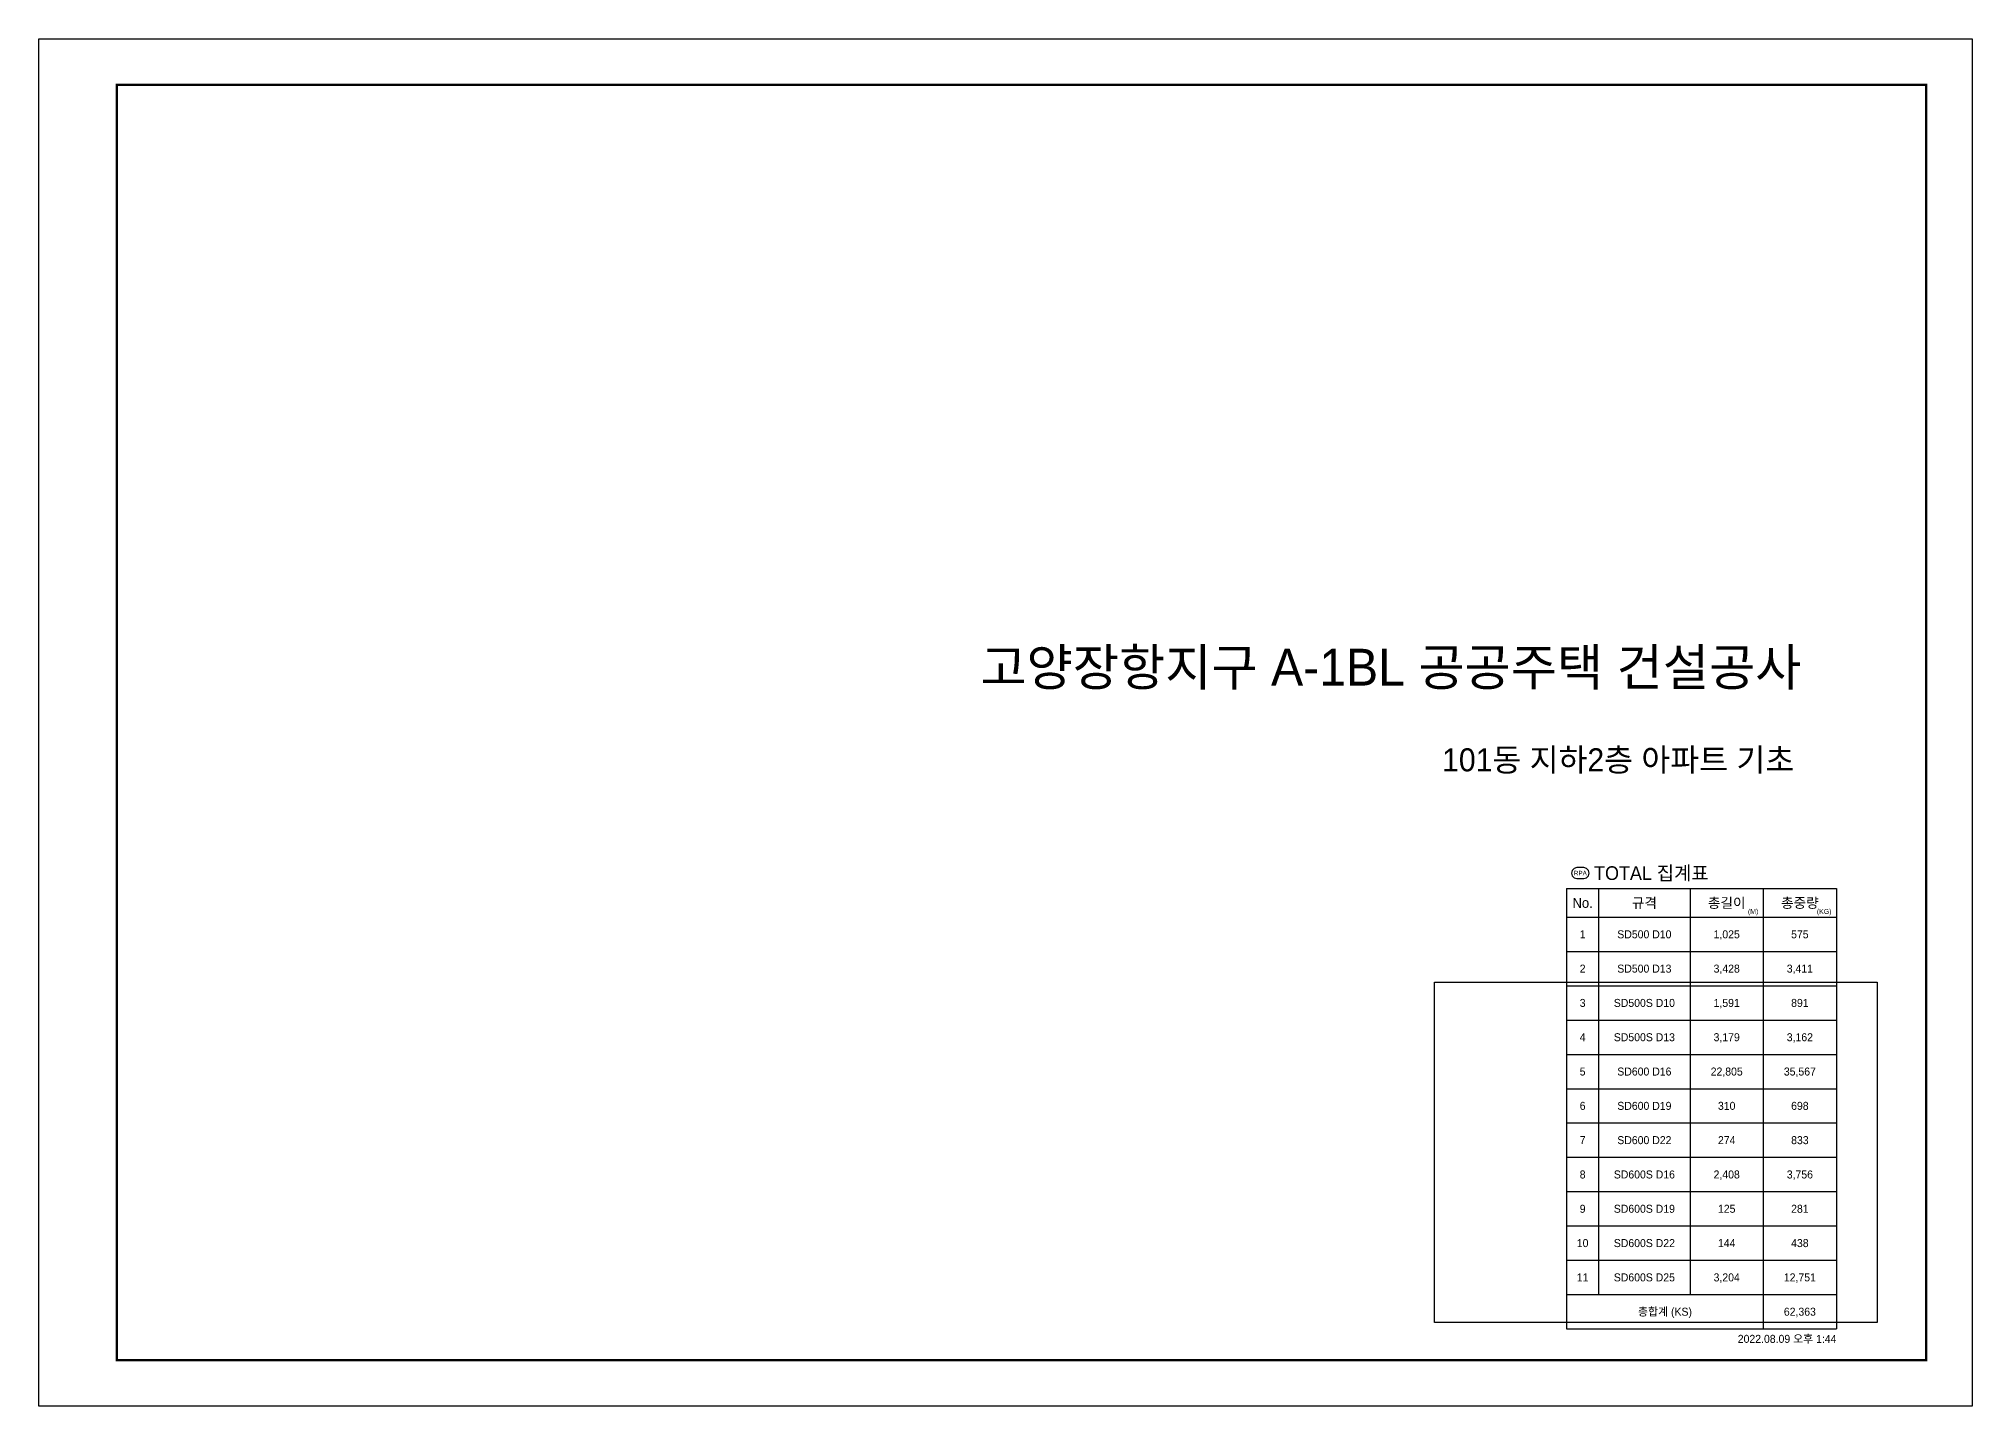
# Model space of a CAD drawing. Header units: millimetres. Extents: x 317501 to 814054, y -400799 to -14117.
# Drawn here: x 418421 to 452021, y -94878 to -71118 of the extents above; entities that cross this region are included whole.
import ezdxf
from ezdxf.enums import TextEntityAlignment as Align

# ---------------------------------------------------------------- set-up
doc = ezdxf.new("R2010")
doc.units = ezdxf.units.MM
doc.header["$LTSCALE"] = 38
doc.layers.get('Defpoints').update_dxf_attribs({"color": 145})
for name, color, linetype in [('00', 7, 'Continuous'), ('RP_DIM', 7, 'Continuous'), ('SHEET-TEXT', 2, 'Continuous')]:
    doc.layers.add(name, color=color, linetype=linetype)
doc.layers.add('TEXT', color=3, linetype='Continuous', lineweight=9)
doc.styles.add('RPWK1', font='Dotum.ttf', dxfattribs={"bigfont": 'whgtxt.shx'})
doc.styles.add('돋음', font='Dotum.ttf')

# ---------------------------------------------------------------- blocks, each defined once
blk = doc.blocks.new('sdhsdthsehw')
at = {"layer": '00', "color": 1}
blk.add_lwpolyline([(33600, 0), (0, 0), (0, 23760), (33600, 23760)], close=True, dxfattribs=at)
at = {"layer": '00', "color": 3, "const_width": 40}
blk.add_lwpolyline([(32800, 800), (1360, 800), (1360, 22960), (32800, 22960)], close=True, dxfattribs=at)
at = {"layer": 'Defpoints', "color": 171, "linetype": 'Continuous'}
blk.add_lwpolyline([(24256, 7367), (31946, 7367), (31946, 1457), (24256, 1457)], close=True, dxfattribs=at)
at = {"layer": '00', "style": '돋음'}
blk.add_text('고양장항지구 A-1BL 공공주택 건설공사', height=640, rotation=0.0009, dxfattribs=at).set_placement((23497, 12521), align=Align.CENTER)

msp = doc.modelspace()

# ---------------------------------------------------------------- linework, layer by layer
at = {"layer": 'RP_DIM', "color": 12, "linetype": 'Continuous', "ltscale": 100}
for p, q in [((444971.3, -85883), (449660.2, -85883)), ((444971.3, -85883), (444971.3, -93532.2)), ((445527.6, -85883), (445527.6, -86379.7)), ((445527.6, -85883), (445527.6, -92936.1)), ((447117.1, -85883), (447117.1, -86379.7)), ((447117.1, -85883), (447117.1, -92936.1)), ((448388.6, -85883), (448388.6, -86379.7)), ((448388.6, -85883), (448388.6, -93532.2)), ((449660.2, -85883), (449660.2, -86379.7)), ((449660.2, -85883), (449660.2, -93532.2)), ((444971.3, -86379.7), (449660.2, -86379.7)), ((444971.3, -86975.7), (449660.2, -86975.7)), ((444971.3, -87571.8), (449660.2, -87571.8)), ((444971.3, -88167.8), (449660.2, -88167.8)), ((444971.3, -88763.8), (449660.2, -88763.8)), ((444971.3, -89359.9), (449660.2, -89359.9)), ((444971.3, -89955.9), (449660.2, -89955.9)), ((444971.3, -90552), (449660.2, -90552)), ((444971.3, -91148), (449660.2, -91148)), ((444971.3, -91744.1), (449660.2, -91744.1)), ((444971.3, -92340.1), (449660.2, -92340.1)), ((444971.3, -92936.1), (449660.2, -92936.1)), ((444971.3, -93532.2), (449660.2, -93532.2))]:
    msp.add_line(p, q, dxfattribs=at)
at = {"layer": 'RP_DIM', "color": 2, "linetype": 'Continuous', "ltscale": 100}
msp.add_lwpolyline([(445150.1, -85710.1), (445269.3, -85710.1), (445317, -85697.3), (445351.9, -85662.4), (445364.7, -85614.7), (445351.9, -85567.1), (445317, -85532.2), (445269.3, -85519.4), (445150.1, -85519.4), (445102.4, -85532.2), (445067.5, -85567.1), (445054.7, -85614.7), (445067.5, -85662.4), (445102.4, -85697.3), (445150.1, -85710.1)], dxfattribs=at)
at = {"layer": 'RP_DIM', "color": 12, "linetype": 'Continuous', "ltscale": 100}
msp.add_solid([(444971.3, -85883), (444971.4, -85883), (444971.3, -85883)], dxfattribs=at)

# ---------------------------------------------------------------- block references
at = {"layer": 'TEXT', "color": 4}
msp.add_blockref('sdhsdthsehw', (418420.9, -94878), dxfattribs=at)

# ---------------------------------------------------------------- texts
at = {"layer": 'RP_DIM', "color": 2, "linetype": 'Continuous', "ltscale": 100, "style": 'RPWK1'}
for s, height, p in [('RPA', 79.47, (445209.7, -85614.7)), ('No.', 173.85, (445249.5, -86131.3)), ('규격', 173.85, (446322.3, -86131.3)), ('총길이', 173.85, (447752.8, -86131.3)), ('총중량', 173.85, (449024.4, -86131.3)), ('1', 139.1, (445249.5, -86677.7)), ('SD500 D10', 139.08, (446322.3, -86677.7)), ('1,025', 139.08, (447752.8, -86677.7)), ('575', 139.08, (449024.4, -86677.7)), ('2', 139.1, (445249.5, -87273.7)), ('SD500 D13', 139.08, (446322.3, -87273.7)), ('3,428', 139.08, (447752.8, -87273.7)), ('3,411', 139.08, (449024.4, -87273.7)), ('3', 139.1, (445249.5, -87869.8)), ('SD500S D10', 139.08, (446322.3, -87869.8)), ('1,591', 139.08, (447752.8, -87869.8)), ('891', 139.08, (449024.4, -87869.8)), ('4', 139.1, (445249.5, -88465.8)), ('SD500S D13', 139.08, (446322.3, -88465.8)), ('3,179', 139.08, (447752.8, -88465.8)), ('3,162', 139.08, (449024.4, -88465.8)), ('5', 139.1, (445249.5, -89061.9)), ('SD600 D16', 139.08, (446322.3, -89061.9)), ('22,805', 139.08, (447752.8, -89061.9)), ('35,567', 139.08, (449024.4, -89061.9)), ('6', 139.1, (445249.5, -89657.9)), ('SD600 D19', 139.08, (446322.3, -89657.9)), ('310', 139.08, (447752.8, -89657.9)), ('698', 139.08, (449024.4, -89657.9)), ('7', 139.1, (445249.5, -90253.9)), ('SD600 D22', 139.08, (446322.3, -90253.9)), ('274', 139.08, (447752.8, -90253.9)), ('833', 139.08, (449024.4, -90253.9)), ('8', 139.1, (445249.5, -90850)), ('SD600S D16', 139.08, (446322.3, -90850)), ('2,408', 139.08, (447752.8, -90850)), ('3,756', 139.08, (449024.4, -90850)), ('9', 139.1, (445249.5, -91446)), ('SD600S D19', 139.08, (446322.3, -91446)), ('125', 139.08, (447752.8, -91446)), ('281', 139.08, (449024.4, -91446)), ('10', 139.08, (445249.5, -92042.1)), ('SD600S D22', 139.08, (446322.3, -92042.1)), ('144', 139.08, (447752.8, -92042.1)), ('438', 139.08, (449024.4, -92042.1)), ('11', 139.08, (445249.5, -92638.1)), ('SD600S D25', 139.08, (446322.3, -92638.1)), ('3,204', 139.08, (447752.8, -92638.1)), ('12,751', 139.08, (449024.4, -92638.1)), ('총합계 (KS)', 139.08, (446680, -93234.2)), ('62,363', 139.08, (449024.4, -93234.2))]:
    msp.add_text(s, height=height, dxfattribs=at).set_placement(p, align=Align.MIDDLE_CENTER)
msp.add_text('TOTAL 집계표', height=238.42, dxfattribs=at).set_placement((445448.1, -85614.7), align=Align.MIDDLE_LEFT)
for s, p in [('(M)', (448301.7, -86350.7)), ('(KG)', (449573.2, -86350.7))]:
    msp.add_text(s, height=86.92, dxfattribs=at).set_placement(p, align=Align.BOTTOM_RIGHT)
msp.add_text('2022.08.09 오후 1:44', height=139.077, dxfattribs=at).set_placement((449660.2, -93636.5), align=Align.TOP_RIGHT)
at = {"layer": 'SHEET-TEXT', "color": 3, "style": '돋음'}
msp.add_text('101동 지하2층 아파트 기초', height=400, rotation=0.00089, dxfattribs=at).set_placement((445867.1, -83846.6), align=Align.CENTER)

doc.saveas('drawing.dxf')
